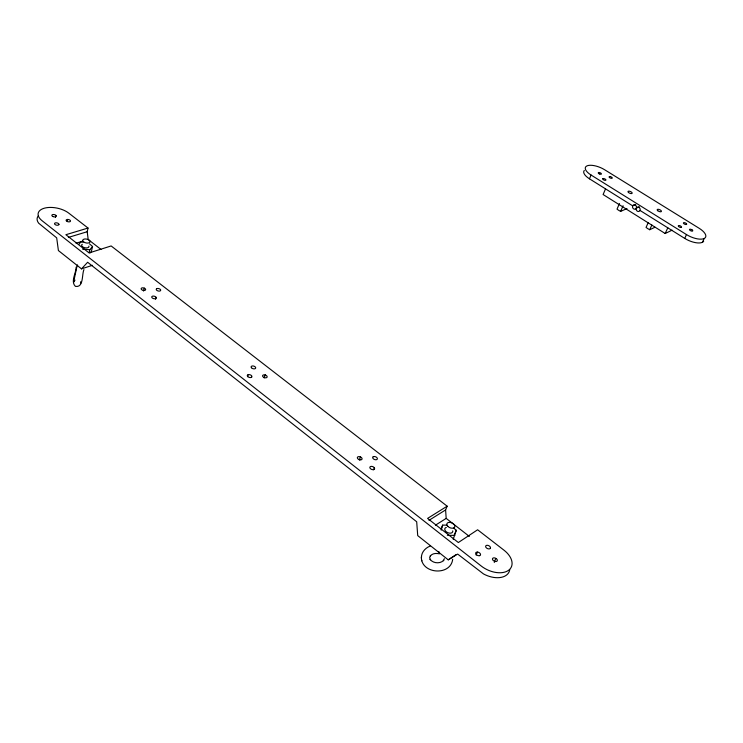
<?xml version="1.0" encoding="UTF-8"?>
<svg xmlns="http://www.w3.org/2000/svg" width="743" height="743" viewBox="0 0 743 743"><rect width="100%" height="100%" fill="white"/><g stroke="black" fill="none" stroke-linecap="round" stroke-linejoin="round"><path stroke-width="1.11" d="M80.764 282.173L80.643 283.324L80.541 281.978M77.021 266.05L73.557 282.275L74.997 280.13M83.94 269.598C81.693 274.585 83.848 287.81 75.405 286.371C70.334 281.486 76.185 273.145 76.148 267.136M55.465 217.309L55.874 215.377M67.214 221.386L67.641 219.454M100.983 249.434L88.194 239.469L87.2 231.723L88.036 228.045L68.755 213.12A17.711 9.018 12.1 0 0 44.264 208.216A17.711 9.018 12.1 0 0 42.137 220.773L481.223 566.017A20.618 12.789 25.7 0 0 508.398 570.429A20.618 12.789 25.7 0 0 504.014 550.21L477.628 529.778L458.338 542.529L427.587 518.41L447.165 506.187L111.144 245.952L89.114 252.936L65.886 234.714L88.036 228.045M421.43 557.705C421.235 552.411 425.358 547.851 430.151 546.105M89.179 252.62L89.847 249.732L92.55 246.462L89.532 243.908M92.55 246.462L91.435 251.283L90.089 252.917M444.379 558.652L443.376 560.761L443.757 560.278C440.274 564.039 433.02 563.482 430.076 559.303L430.392 559.832L429.64 557.603L430.615 555.476L430.216 555.95C432.76 553.303 435.593 553.108 439.512 553.823M452.691 559.228C450.769 576.299 420.993 574.125 421.346 556.981M143.566 291.089L144.318 288.163M155.566 299.29L156.076 297.339M453.211 539.297L456.286 530.288L453.676 528.097M441.193 530.158L442.661 525.106L446.961 525.143M247.568 376.673L248.181 374.704M264.174 377.946L265.102 375.011M359.333 459.917L360.42 456.954M373.562 469.771L374.305 467.793M469.344 536.418L446.181 518.382L445.605 509.93L447.165 506.187M441.026 529.035L442.661 525.106M635.711 204.511L632.674 205.848L589.468 178.812L591.047 175.023A13.402 5.442 22 0 1 587.221 165.782A13.402 5.442 22 0 1 604.561 169.701L699.172 228.296A13.95 5.749 23.8 0 1 704.197 238.503L702.441 242.283M454.205 535.192L456.286 530.288M605.526 188.861L603.112 194.536L665.18 233.516L672.09 230.172M619.467 203.489L617.024 209.136L618.678 210.325L620.628 211.393L626.971 208.56M620.628 211.393L623.089 205.755M476.124 555.058L477.424 552.095M494.281 562.46L495.776 558.337A2.591 1.607 25.7 0 0 492.925 558.16A2.591 1.607 25.7 0 0 493.008 560.259L493.473 560.696A2.591 1.607 25.7 0 0 496.881 561.234A2.591 1.607 25.7 0 0 496.333 558.699L496.055 558.513M648.193 222.696L646.048 227.423L647.747 228.64L649.726 229.726L654.927 227.237M649.726 229.726L651.862 225.008M665.18 233.516L667.79 227.813M640.002 210.427L684.721 238.401L686.495 234.584A13.95 5.749 23.8 0 0 704.197 238.503M78.721 244.456L80.783 242.023L82.844 242.19M38.162 216.074A17.674 9.046 12 0 0 38.673 223.206L56.691 237.862L58.4 250.558L81.498 268.873L87.637 262.26L416.693 521.762L417.715 535.61L448.252 559.841L457.651 554.064L483.498 573.93A20.572 12.817 25.7 0 0 509.763 569.602M448.252 559.841L455.923 554.705M435.444 525.19L446.181 518.382M428.971 520.351L445.605 509.93M636.333 208.133L639.361 206.786M81.498 268.873L92.42 265.316M76.046 243.212L82.677 241.169M68.384 237.416L87.2 231.723M447.314 535.313L454.883 535.369M82.566 249.128L89.847 249.732M591.047 175.023L686.495 234.584M421.708 560.138L421.783 560.826M452.728 530.883A4.226 2.619 24 0 1 449.961 533.168A4.226 2.619 24 0 1 445.196 530.586A4.226 2.619 24 0 1 446.329 527.409M88.9 246.072A3.734 1.95 12.6 0 1 84.563 247.698A3.734 1.95 12.6 0 1 82.269 244.261M77.634 265.409A3.706 1.978 12.4 0 1 77.337 264.861M439.317 552.095A4.189 2.647 24.1 0 1 438.379 551.547M589.468 178.812A13.383 5.461 22 0 1 584.295 170.435M703.677 241.206A13.931 5.768 23.8 0 1 684.721 238.401M686.634 224.126L686.578 224.302A1.727 0.706 23.6 0 1 685.027 224.33A1.727 0.706 23.6 0 1 683.467 223.216L683.411 222.993A1.727 0.706 23.6 0 1 685.009 222.798A1.727 0.706 23.6 0 1 686.634 224.126M490.464 547.935L490.315 548.315A2.573 1.579 25.3 0 1 487.807 548.705A2.573 1.579 25.3 0 1 485.671 546.718L485.653 546.272A2.573 1.579 25.3 0 1 488.318 545.501A2.573 1.579 25.3 0 1 490.464 547.935M602.833 178.747L602.759 178.905A1.69 0.687 22.2 0 0 604.273 180.168A1.69 0.687 22.2 0 0 605.916 180.02L605.879 179.815A1.69 0.687 22.2 0 0 604.403 178.757A1.69 0.687 22.2 0 0 602.833 178.747M58.929 224.47L58.808 224.748A2.238 1.152 12.1 0 1 55.994 225.018A2.238 1.152 12.1 0 1 54.666 223.318L54.926 223.086A2.238 1.152 12.1 0 1 57.48 223.049A2.238 1.152 12.1 0 1 58.929 224.47M373.237 456.731L372.902 456.991A2.443 1.467 20.9 0 0 373.534 458.96A2.443 1.467 20.9 0 0 376.385 459.694L376.831 459.527A2.443 1.467 20.9 0 0 376.534 457.307A2.443 1.467 20.9 0 0 373.237 456.731M251.626 377.147L251.264 377.379A2.368 1.375 16.8 0 1 248.004 376.785A2.368 1.375 16.8 0 1 247.939 374.769L248.413 374.639A2.368 1.375 16.8 0 1 251.199 375.373A2.368 1.375 16.8 0 1 251.626 377.147M156.94 288.6L156.569 288.795A2.275 1.235 14.3 0 0 156.847 290.364A2.275 1.235 14.3 0 0 159.522 291.08L159.996 290.977A2.275 1.235 14.3 0 0 160.079 289.213A2.275 1.235 14.3 0 0 156.94 288.6M479.616 555.643L479.068 555.727A2.591 1.616 25.2 0 1 475.854 553.99A2.591 1.616 25.2 0 1 477.117 552.077L477.73 552.114A2.591 1.616 25.2 0 1 480.331 553.814A2.591 1.616 25.2 0 1 479.616 555.643M681.062 227.442L680.727 227.451A1.737 0.715 23.6 0 1 678.508 226.392A1.737 0.715 23.6 0 1 679.102 225.547L679.492 225.603A1.737 0.715 23.6 0 1 681.312 226.606A1.737 0.715 23.6 0 1 681.062 227.442M67.91 219.454L67.372 219.464A2.22 1.133 12.4 0 0 66.164 220.522A2.22 1.133 12.4 0 0 68.142 221.776L68.709 221.851A2.22 1.133 12.4 0 0 70.455 220.782A2.22 1.133 12.4 0 0 67.91 219.454M609.947 176.565L609.613 176.565A1.681 0.678 22.2 0 0 609.288 177.326A1.681 0.678 22.2 0 0 611.025 178.274L611.415 178.339A1.681 0.678 22.2 0 0 612.074 177.577A1.681 0.678 22.2 0 0 609.947 176.565M359.9 459.833L359.287 459.676A2.461 1.486 20.5 0 1 357.383 457.447A2.461 1.486 20.5 0 1 360.132 456.824L360.717 457.084A2.461 1.486 20.5 0 1 362.027 459.053A2.461 1.486 20.5 0 1 359.9 459.833M265.4 375.085L264.805 374.927A2.359 1.356 17.2 0 0 262.641 375.577A2.359 1.356 17.2 0 0 263.784 377.36L264.341 377.602A2.359 1.356 17.2 0 0 267.099 377.119A2.359 1.356 17.2 0 0 265.4 375.085M143.306 290.392L142.73 290.244A2.285 1.245 13.9 0 1 141.254 288.405A2.285 1.245 13.9 0 1 144.058 288.052L144.588 288.275A2.285 1.245 13.9 0 1 145.535 289.881A2.285 1.245 13.9 0 1 143.306 290.392M599.35 173.908L598.979 173.704A1.672 0.678 22.1 0 1 598.496 172.543A1.672 0.678 22.1 0 1 600.669 173.045L600.985 173.268A1.672 0.678 22.1 0 1 601.152 174.206A1.672 0.678 22.1 0 1 599.35 173.908M691.928 229.782L691.529 229.568A1.746 0.715 23.8 0 0 689.718 229.29A1.746 0.715 23.8 0 0 689.987 230.321L690.331 230.562A1.746 0.715 23.8 0 0 692.541 231.054A1.746 0.715 23.8 0 0 691.928 229.782M52.799 216.454L52.372 216.185A2.229 1.133 12.1 0 1 52.642 214.606A2.229 1.133 12.1 0 1 55.725 215.229L56.031 215.526A2.229 1.133 12.1 0 1 55.456 216.807A2.229 1.133 12.1 0 1 52.799 216.454M374.453 468.006L374.166 467.579A2.47 1.495 20.9 0 0 371.416 466.381A2.47 1.495 20.9 0 0 369.865 467.626L370.005 468.053A2.47 1.495 20.9 0 0 373.042 469.687A2.47 1.495 20.9 0 0 374.453 468.006M251.45 367.739L251.208 367.367A2.35 1.347 16.8 0 1 252.759 365.955A2.35 1.347 16.8 0 1 255.592 367.451L255.685 367.831A2.35 1.347 16.8 0 1 254.041 368.862A2.35 1.347 16.8 0 1 251.45 367.739M156.179 297.516L155.965 297.163A2.294 1.254 14.1 0 0 153.476 296.095A2.294 1.254 14.1 0 0 151.748 296.996L151.804 297.339A2.294 1.254 14.1 0 0 154.498 298.76A2.294 1.254 14.1 0 0 156.179 297.516M83.634 241.884A3.743 1.95 12.7 0 0 89.884 242.237A3.743 1.95 12.7 0 0 85.705 238.967A3.743 1.95 12.7 0 0 83.634 241.884M447.88 526.406A4.235 2.61 23.9 0 0 454.67 527.093A4.235 2.61 23.9 0 0 449.952 522.375A4.235 2.61 23.9 0 0 447.88 526.406M636.175 208.662A2.275 1.96 65.2 0 0 638.869 211.439A2.275 1.96 65.2 0 0 639.454 207.743A2.275 1.96 65.2 0 0 636.175 208.662M632.516 206.368A2.266 1.95 65.5 0 0 635.2 209.145A2.266 1.95 65.5 0 0 635.785 205.449A2.266 1.95 65.5 0 0 632.516 206.368M657.778 210.715A2.294 0.938 23.2 0 0 661.363 211.523A2.294 0.938 23.2 0 0 658.772 209.377A2.294 0.938 23.2 0 0 657.778 210.715M628.532 192.53A2.266 0.929 22.6 0 0 632.098 193.338A2.266 0.929 22.6 0 0 629.572 191.248A2.266 0.929 22.6 0 0 628.532 192.53"/></g></svg>
